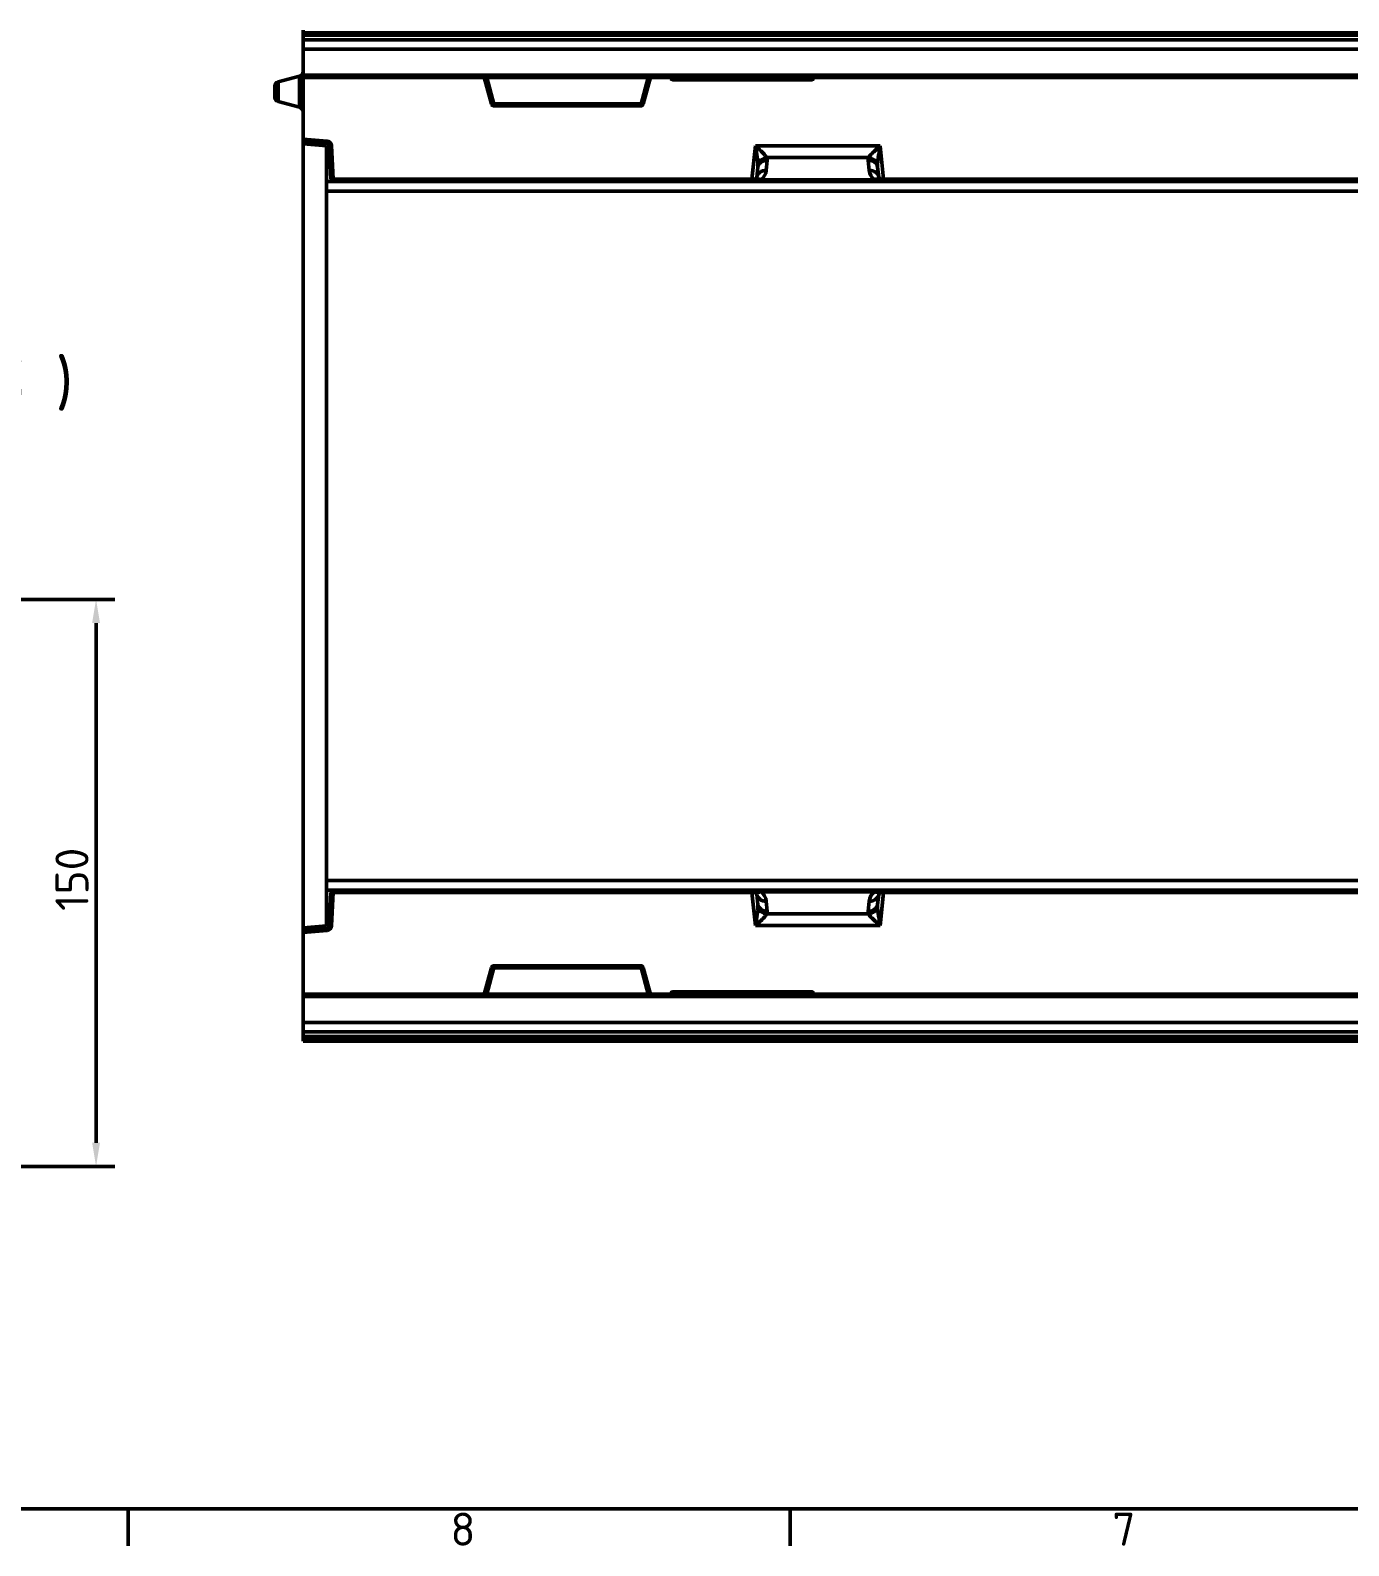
# Model space of a CAD drawing. Header units: millimetres. Extents: x 0 to 2219, y -32 to 1188.
# Drawn here: x 539.9 to 819.1, y 32.2 to 353 of the extents above; entities that cross this region are included whole.
import ezdxf

# ---------------------------------------------------------------- set-up
doc = ezdxf.new("R2010")
doc.units = ezdxf.units.MM
doc.header["$LTSCALE"] = 2
doc.layers.get('0').update_dxf_attribs({"lineweight": 50})
doc.layers.get('Defpoints').update_dxf_attribs({"lineweight": 50})
for name, color, linetype, lineweight in [('Bemaßung (ISO)', 7, 'Continuous', 50), ('Rahmen (ISO)', 7, 'Continuous', 50), ('Sichtbar (ISO)', 7, 'Continuous', 50), ('Sichtbar schmal (ISO)', 7, 'Continuous', 50), ('Symbol (ISO)', 7, 'Continuous', 50)]:
    doc.layers.add(name, color=color, linetype=linetype, lineweight=lineweight)
doc.styles.add('Notiztext (DIN)', font='isocpeur.ttf')
doc.styles.add('TXT 3_5', font='isocpeur.ttf')
doc.styles.add('TXT 5_0', font='isocpeur.ttf')
doc.dimstyles.new('Anrin Standard (DIN)', dxfattribs={"dimscale": 2, "dimtxt": 3.5, "dimasz": 2.5, "dimexe": 2, "dimexo": 0, "dimgap": 0.8, "dimtad": 1, "dimrnd": 1e-08, "dimtxsty": 'TXT 3_5', "dimcen": 0.09, "dimdle": 10, "dimclrd": 256, "dimclre": 256, "dimclrt": 256, "dimadec": 0, "dimazin": 2, "dimtfac": 0.714286, "dimtmove": 0, "dimatfit": 3, "dimfxl": 1, "dimtolj": 1, "dimlwd": -1, "dimlwe": -1, "dimarcsym": 0})

# ---------------------------------------------------------------- blocks, each defined once
blk = doc.blocks.new('Ränder Standardrahmen')
at = {"layer": 'Rahmen (ISO)'}
for p, q in [((280.33, 20), (280.33, 16.1)), ((350.42, 20), (350.42, 16.1))]:
    blk.add_line(p, q, dxfattribs=at)
at = {"layer": 'Rahmen (ISO)', "flags": 128}
blk.add_lwpolyline([(20, 20), (20, 574), (821, 574), (821, 20), (20, 20)], dxfattribs=at)
at = {"layer": 'Rahmen (ISO)', "char_height": 3.5, "attachment_point": 7, "style": 'Notiztext (DIN)'}
for s, insert in [('8', (314.45, 16.1)), ('7', (384.53, 16.1))]:
    blk.add_mtext(s, dxfattribs=dict(at, insert=insert))
blk = doc.blocks.new('*D41')
at = {"layer": 'Bemaßung (ISO)', "transparency": 16777216}
for p, q in [((508.81, 232.5), (557.85, 232.5)), ((553.85, 227.5), (553.85, 117.5)), ((508.81, 112.5), (557.85, 112.5))]:
    blk.add_line(p, q, dxfattribs=at)
for points in [[(553.01, 227.5), (554.68, 227.5), (553.85, 232.5)], [(553.01, 117.5), (554.68, 117.5), (553.85, 112.5)]]:
    blk.add_solid(points, dxfattribs=at)
at = {"layer": 'Defpoints', "color": 0, "transparency": 16777216}
for p in [(508.81, 232.5), (508.81, 112.5), (553.85, 112.5)]:
    blk.add_point(p, dxfattribs=at)
at = {"layer": 'Bemaßung (ISO)', "transparency": 16777216, "insert": (545.25, 166.55), "char_height": 7, "attachment_point": 1, "rotation": 90, "style": 'TXT 3_5'}
blk.add_mtext('\\A1;150', dxfattribs=at)

msp = doc.modelspace()

# ---------------------------------------------------------------- linework, layer by layer
at = {"layer": 'Sichtbar (ISO)'}
for p, q in [((597.6788, 352.4723), (597.6788, 352.9723)), ((597.6788, 352.4723), (597.6788, 351.9723)), ((597.6788, 351.9723), (597.6788, 350.9723)), ((597.6788, 350.9467), (597.6788, 350.9723)), ((1097.6788, 350.9723), (597.6788, 350.9723)), ((597.6788, 350.9467), (597.6788, 348.9723)), ((1097.6788, 348.9723), (597.6788, 348.9723)), ((597.6788, 348.9723), (597.6788, 343.4723)), ((596.9376, 343.2737), (592.42, 342.0632)), ((597.6788, 342.9723), (597.6788, 343.4723)), ((591.6788, 338.8473), (591.6788, 341.0973)), ((597.6788, 342.9723), (636.4158, 342.9723)), ((597.6788, 342.9723), (597.6788, 329.9554)), ((637.624, 337.3394), (636.07, 342.9723)), ((636.5765, 342.9729), (670.7812, 342.9729)), ((671.2877, 342.9723), (669.7337, 337.3394)), ((670.9418, 342.9723), (675.8289, 342.9723)), ((675.5448, 342.9723), (675.5795, 342.8429)), ((675.8289, 342.9723), (705.5288, 342.9723)), ((705.4192, 342.9597), (675.9384, 342.9597)), ((676.0625, 342.4723), (705.2952, 342.4723)), ((705.5288, 342.9723), (830.4158, 342.9723)), ((705.7781, 342.8429), (705.8128, 342.9723)), ((596.9376, 336.6709), (592.42, 337.8814)), ((638.106, 336.9723), (669.2517, 336.9723)), ((597.6788, 329.4535), (597.6788, 329.9554)), ((597.6788, 329.4535), (602.7458, 329.0102)), ((597.6788, 329.4535), (597.6788, 328.9723)), ((597.6788, 328.9723), (602.6788, 328.5349)), ((597.6788, 162.9723), (597.6788, 328.9723)), ((602.6788, 328.5349), (602.6788, 320.9723)), ((603.2016, 328.5383), (603.5732, 321.4462)), ((693.7729, 321.8678), (693.9961, 323.9914)), ((719.3615, 323.9914), (719.5847, 321.8678)), ((604.0726, 320.9723), (602.6788, 320.9723)), ((602.6788, 320.9723), (602.6788, 318.9346)), ((604.0726, 320.9723), (692.7259, 320.9723)), ((692.7784, 320.9723), (692.7259, 320.9723)), ((692.7784, 320.9723), (720.5792, 320.9723)), ((720.6318, 320.9723), (720.5792, 320.9723)), ((720.6318, 320.9723), (974.7259, 320.9723)), ((602.6788, 318.9346), (602.6788, 173.0101)), ((602.6788, 173.0101), (602.6788, 170.9723)), ((604.0726, 170.9723), (602.6788, 170.9723)), ((602.6788, 170.9723), (602.6788, 163.4098)), ((603.5732, 170.4985), (603.2016, 163.4064)), ((692.7259, 170.9723), (604.0726, 170.9723)), ((692.7259, 170.9723), (692.7784, 170.9723)), ((720.5792, 170.9723), (692.7784, 170.9723)), ((693.9961, 167.9533), (693.7729, 170.0769)), ((719.5847, 170.0769), (719.3615, 167.9533)), ((720.5792, 170.9723), (720.6318, 170.9723)), ((974.7259, 170.9723), (720.6318, 170.9723)), ((602.6788, 163.4098), (597.6788, 162.9723)), ((597.6788, 162.9723), (597.6788, 162.4911)), ((602.7458, 162.9344), (597.6788, 162.4911)), ((597.6788, 161.9892), (597.6788, 162.4911)), ((597.6788, 161.9892), (597.6788, 148.9723)), ((636.07, 148.9723), (637.624, 154.6053)), ((669.2517, 154.9723), (638.106, 154.9723)), ((669.7337, 154.6053), (671.2877, 148.9723)), ((597.6788, 148.4723), (597.6788, 148.9723)), ((636.4158, 148.9723), (597.6788, 148.9723)), ((597.6788, 148.4723), (597.6788, 142.9723)), ((670.7812, 148.9717), (636.5765, 148.9717)), ((675.8289, 148.9723), (670.9418, 148.9723)), ((675.5795, 149.1017), (675.5448, 148.9723)), ((705.5288, 148.9723), (675.8289, 148.9723)), ((675.9384, 148.9849), (705.4192, 148.9849)), ((705.2952, 149.4723), (676.0625, 149.4723)), ((830.4158, 148.9723), (705.5288, 148.9723)), ((705.8128, 148.9723), (705.7781, 149.1017)), ((597.6788, 142.9723), (597.6788, 140.998)), ((597.6788, 142.9723), (1097.6788, 142.9723)), ((597.6788, 140.9723), (597.6788, 140.998)), ((597.6788, 140.9723), (1097.6788, 140.9723)), ((597.6788, 140.9723), (597.6788, 139.9723)), ((597.6788, 139.9723), (597.6788, 139.4723)), ((597.6788, 138.9723), (597.6788, 139.4723)), ((597.6788, 138.9723), (1097.6788, 138.9723))]:
    msp.add_line(p, q, dxfattribs=at)
for centre, radius, start, end in [((596.6788, 344.2397), 1, 285, 0), ((592.6788, 341.0973), 1, 105, 180), ((676.0625, 342.9723), 0.5, 195, 270), ((705.2952, 342.9723), 0.5, 270, 345), ((592.6788, 338.8473), 1, 180, 255), ((638.106, 337.4723), 0.5, 195.422768, 270), ((669.2517, 337.4723), 0.5, 270, 344.577232), ((596.6788, 335.705), 1, 0, 75), ((602.7023, 328.5121), 0.5, 3, 85), ((604.0726, 321.4723), 0.5, 183, 270), ((692.7784, 321.9723), 1, 270, 354), ((720.5792, 321.9723), 1, 186, 270), ((604.0726, 170.4723), 0.5, 90, 177), ((692.7784, 169.9723), 1, 6, 90), ((720.5792, 169.9723), 1, 90, 174), ((602.7023, 163.4325), 0.5, 275, 357), ((638.106, 154.4723), 0.5, 90, 164.577232), ((669.2517, 154.4723), 0.5, 15.422768, 90), ((676.0625, 148.9723), 0.5, 90, 165), ((705.2952, 148.9723), 0.5, 15, 90)]:
    msp.add_arc(centre, radius, start, end, dxfattribs=at)
for centre, major_axis, start_param, end_param in [((675.925, 343.4854), (0.1365, -0.5096), 5.81492271, 6.0344777), ((705.4326, 343.4854), (-0.1365, -0.5096), 0.24870761, 0.4682626), ((675.925, 148.4592), (0.1365, 0.5096), 0.24870761, 0.4682626), ((705.4326, 148.4592), (-0.1365, 0.5096), 5.81492271, 6.0344777)]:
    msp.add_ellipse(centre, major_axis=major_axis, ratio=0.94781297, start_param=start_param, end_param=end_param, dxfattribs=at)
for points in [[(636.4158, 342.9723), (636.4686, 342.9723), (636.5238, 342.9729), (636.5765, 342.9729)], [(670.7812, 342.9729), (670.8339, 342.9729), (670.8889, 342.9722), (670.9418, 342.9723)], [(636.5765, 148.9717), (636.5238, 148.9717), (636.4687, 148.9725), (636.4158, 148.9723)], [(670.9418, 148.9723), (670.889, 148.9723), (670.8339, 148.9717), (670.7812, 148.9717)]]:
    msp.add_open_spline(points, degree=3, dxfattribs=at)
at = {"layer": 'Sichtbar schmal (ISO)'}
for p, q in [((597.6788, 352.4723), (1097.6788, 352.4723)), ((1097.6788, 351.9723), (597.6788, 351.9723)), ((597.6788, 350.9467), (1097.6788, 350.9467)), ((596.9376, 336.6709), (596.9376, 343.2737)), ((1097.6788, 343.4723), (597.6788, 343.4723)), ((592.42, 342.0632), (592.42, 337.8814)), ((638.106, 337.4287), (636.5765, 342.9729)), ((670.7812, 342.9729), (669.2517, 337.4287)), ((676.0625, 342.4968), (675.9384, 342.9597)), ((676.0625, 342.4968), (676.0625, 342.4723)), ((705.2952, 342.4968), (676.0625, 342.4968)), ((705.4192, 342.9597), (705.2952, 342.4968)), ((705.2952, 342.4723), (705.2952, 342.4968)), ((638.106, 337.4287), (638.106, 336.9723)), ((669.2517, 337.4287), (638.106, 337.4287)), ((669.2517, 336.9723), (669.2517, 337.4287)), ((602.7894, 329.5083), (597.6788, 329.9554)), ((602.7894, 329.5083), (602.7458, 329.0102)), ((603.2016, 328.5383), (603.7009, 328.5644)), ((604.0726, 321.4723), (603.7009, 328.5644)), ((693.463, 328.4858), (692.7259, 321.4723)), ((693.463, 328.4858), (719.8946, 328.4858)), ((720.6318, 321.4723), (719.8946, 328.4858)), ((695.762, 323.297), (695.9852, 325.4206)), ((695.9201, 326.0283), (717.4376, 326.0283)), ((717.3725, 325.4206), (717.5957, 323.297)), ((604.0726, 321.4723), (603.5732, 321.4462)), ((692.7259, 321.4723), (604.0726, 321.4723)), ((604.0726, 321.4723), (604.0726, 320.9723)), ((692.7259, 320.9723), (692.7259, 321.4723)), ((692.7259, 321.4723), (692.8304, 321.4669)), ((718.6255, 321.334), (694.7321, 321.334)), ((720.5272, 321.4669), (720.6318, 321.4723)), ((974.7259, 321.4723), (720.6318, 321.4723)), ((720.6318, 320.9723), (720.6318, 321.4723)), ((1592.6788, 318.9346), (602.6788, 318.9346)), ((1592.6788, 173.0101), (602.6788, 173.0101)), ((603.5732, 170.4985), (604.0726, 170.4723)), ((603.7009, 163.3802), (604.0726, 170.4723)), ((604.0726, 170.9723), (604.0726, 170.4723)), ((604.0726, 170.4723), (692.7259, 170.4723)), ((692.7259, 170.9723), (692.7259, 170.4723)), ((692.8304, 170.4778), (692.7259, 170.4723)), ((692.7259, 170.4723), (693.463, 163.4589)), ((718.6255, 170.6106), (694.7321, 170.6106)), ((719.8946, 163.4589), (720.6318, 170.4723)), ((720.6318, 170.4723), (720.5272, 170.4778)), ((720.6318, 170.9723), (720.6318, 170.4723)), ((720.6318, 170.4723), (974.7259, 170.4723)), ((695.9852, 166.524), (695.762, 168.6476)), ((717.5957, 168.6476), (717.3725, 166.524)), ((695.9201, 165.9163), (717.4376, 165.9163)), ((597.6788, 161.9892), (602.7894, 162.4363)), ((602.7458, 162.9344), (602.7894, 162.4363)), ((603.7009, 163.3802), (603.2016, 163.4064)), ((719.8946, 163.4589), (693.463, 163.4589)), ((636.5765, 148.9717), (638.106, 154.5159)), ((638.106, 154.9723), (638.106, 154.5159)), ((638.106, 154.5159), (669.2517, 154.5159)), ((669.2517, 154.5159), (669.2517, 154.9723)), ((669.2517, 154.5159), (670.7812, 148.9717)), ((597.6788, 148.4723), (1097.6788, 148.4723)), ((675.9384, 148.9849), (676.0625, 149.4479)), ((676.0625, 149.4723), (676.0625, 149.4479)), ((676.0625, 149.4479), (705.2952, 149.4479)), ((705.2952, 149.4479), (705.2952, 149.4723)), ((705.2952, 149.4479), (705.4192, 148.9849)), ((1097.6788, 140.998), (597.6788, 140.998)), ((597.6788, 139.9723), (1097.6788, 139.9723)), ((1097.6788, 139.4723), (597.6788, 139.4723))]:
    msp.add_line(p, q, dxfattribs=at)
for centre, radius, start, end in [((602.7023, 328.5121), 1, 3, 85), ((692.7784, 323.6106), 3, 310.635373, 354), ((720.5792, 323.6106), 3, 186, 229.364627), ((692.7784, 168.334), 3, 6, 49.364627), ((720.5792, 168.334), 3, 130.635373, 174), ((602.7023, 163.4325), 1, 275, 357)]:
    msp.add_arc(centre, radius, start, end, dxfattribs=at)
for centre, major_axis, ratio, start_param, end_param in [((676.0625, 342.9723), (-0.483, -0.1294), 0.94781297, 0, 1.32208872), ((705.2952, 342.9723), (0.483, -0.1294), 0.94781297, 4.96109659, 6.28318531), ((638.106, 337.4723), (-0.482, -0.133), 0.08403982, 0, 1.54761612), ((669.2517, 337.4723), (0.482, -0.133), 0.08403982, 4.73556919, 6.28318531), ((695.9852, 323.7823), (-1.989, 0.2091), 0.81766756, 4.79811866, 6.28318531), ((692.9687, 323.7823), (0.4095, 2.1026), 0.46032439, 4.90100243, 5.19449171), ((695.9201, 324.39), (1.8999, 0.6248), 0.80495509, 1.3119969, 2.6322857), ((692.9687, 325.4206), (-3.0179, -0.2928), 0.68927105, 3.00176111, 3.29525039), ((720.389, 325.4206), (-3.0179, 0.2928), 0.68927105, 6.12952757, 6.42301685), ((717.3725, 323.7823), (1.989, 0.2091), 0.81766756, 0, 1.48506665), ((717.4376, 324.39), (1.8999, -0.6248), 0.80495509, 0.50930695, 1.82959576), ((720.389, 323.7823), (-0.4095, 2.1026), 0.46032439, 1.08869359, 1.38218288), ((692.7784, 321.4723), (0, -0.5), 0.10396205, 0, 1.55986991), ((692.7784, 321.9723), (-0.9945, 0.1045), 0.5, 1.67551608, 3.14159265), ((694.7321, 319.6957), (-1.3025, 1.5177), 0.68104059, 5.38321013, 6.28318531), ((695.762, 321.6587), (-1.989, 0.2091), 0.81766756, 4.79811866, 6.28318531), ((717.5957, 321.6587), (1.989, 0.2091), 0.81766756, 0, 1.48506665), ((718.6255, 319.6957), (1.3025, 1.5177), 0.68104059, 0, 0.89997518), ((720.5792, 321.9723), (-0.9945, -0.1045), 0.5, 0, 1.46607657), ((720.5792, 321.4723), (0, -0.5), 0.10396205, 4.7233154, 6.28318531), ((692.7784, 170.4723), (0, 0.5), 0.10396205, 4.7233154, 6.28318531), ((692.7784, 169.9723), (0.9945, 0.1045), 0.5, 0, 1.46607657), ((694.7321, 172.2489), (-1.3025, -1.5177), 0.68104059, 0, 0.89997518), ((695.762, 170.2859), (-1.989, -0.2091), 0.81766756, 0, 1.48506665), ((717.5957, 170.2859), (1.989, -0.2091), 0.81766756, 4.79811866, 6.28318531), ((718.6255, 172.2489), (1.3025, -1.5177), 0.68104059, 5.38321013, 6.28318531), ((720.5792, 169.9723), (0.9945, -0.1045), 0.5, 1.67551608, 3.14159265), ((720.5792, 170.4723), (0, 0.5), 0.10396205, 0, 1.55986991), ((695.9852, 168.1623), (-1.989, -0.2091), 0.81766756, 0, 1.48506665), ((692.9687, 168.1623), (0.4095, -2.1026), 0.46032439, 1.08869359, 1.38218288), ((695.9201, 167.5546), (-1.8999, 0.6248), 0.80495509, 0.50930695, 1.82959576), ((717.3725, 168.1623), (1.989, -0.2091), 0.81766756, 4.79811866, 6.28318531), ((717.4376, 167.5546), (-1.8999, -0.6248), 0.80495509, 1.3119969, 2.6322857), ((720.389, 168.1623), (-0.4095, -2.1026), 0.46032439, 4.90100243, 5.19449171), ((692.9687, 166.524), (3.0179, -0.2928), 0.68927105, 6.12952757, 6.42301685), ((720.389, 166.524), (3.0179, 0.2928), 0.68927105, 3.00176111, 3.29525039), ((638.106, 154.4723), (-0.482, 0.133), 0.08403982, 4.73556919, 6.28318531), ((669.2517, 154.4723), (0.482, 0.133), 0.08403982, 0, 1.54761612), ((676.0625, 148.9723), (-0.483, 0.1294), 0.94781297, 4.96109659, 6.28318531), ((705.2952, 148.9723), (0.483, 0.1294), 0.94781297, 0, 1.32208872)]:
    msp.add_ellipse(centre, major_axis=major_axis, ratio=ratio, start_param=start_param, end_param=end_param, dxfattribs=at)
for points, knots in [([(695.9201, 326.0283), (695.8824, 326.097), (695.8336, 326.1699), (695.6208, 326.4526), (695.4041, 326.6844), (695.158, 326.9287), (694.9542, 327.1311), (694.7284, 327.3434), (694.1651, 327.8607), (693.8124, 328.1747), (693.463, 328.4858)], [0.099626455, 0.099626455, 0.099626455, 0.099626455, 0.160106652, 0.160106652, 0.320213303, 0.320213303, 0.320213303, 0.452842485, 0.452842485, 0.640426606, 0.640426606, 0.640426606, 0.640426606]), ([(693.463, 328.4858), (693.5461, 327.9952), (693.63, 327.5002), (693.7621, 326.6833), (693.8145, 326.3478), (693.8605, 326.0271), (693.9161, 325.6399), (693.9631, 325.2713), (694.003, 324.8184), (694.0112, 324.701), (694.0161, 324.5901)], [-0.640426606, -0.640426606, -0.640426606, -0.640426606, -0.452842485, -0.452842485, -0.320213303, -0.320213303, -0.320213303, -0.160106652, -0.160106652, -0.099626455, -0.099626455, -0.099626455, -0.099626455]), ([(719.8946, 328.4858), (719.5452, 328.1747), (719.1925, 327.8607), (718.6292, 327.3434), (718.4034, 327.1311), (718.1996, 326.9287), (717.9536, 326.6844), (717.7368, 326.4526), (717.524, 326.1699), (717.4752, 326.097), (717.4376, 326.0283)], [-0.001001563, -0.001001563, -0.001001563, -0.001001563, 0.186582298, 0.186582298, 0.319211739, 0.319211739, 0.319211739, 0.47931839, 0.47931839, 0.539798586, 0.539798586, 0.539798586, 0.539798586]), ([(719.3416, 324.5901), (719.3464, 324.701), (719.3547, 324.8184), (719.3945, 325.2713), (719.4415, 325.6399), (719.4971, 326.0271), (719.5432, 326.3478), (719.5956, 326.6833), (719.7277, 327.5002), (719.8116, 327.9952), (719.8946, 328.4858)], [-0.539798586, -0.539798586, -0.539798586, -0.539798586, -0.47931839, -0.47931839, -0.319211739, -0.319211739, -0.319211739, -0.186582298, -0.186582298, 0.001001563, 0.001001563, 0.001001563, 0.001001563]), ([(692.7784, 320.9723), (692.9488, 320.9723), (693.1197, 320.9796), (693.4588, 321.0089), (693.627, 321.0309), (693.7918, 321.0605), (693.9566, 321.0901), (694.1193, 321.1274), (694.4348, 321.2184), (694.5875, 321.272), (694.7321, 321.334)], [-0.000976488, -0.000976488, -0.000976488, -0.000976488, 0.077087947, 0.077087947, 0.155152382, 0.155152382, 0.155152382, 0.233216817, 0.233216817, 0.311281252, 0.311281252, 0.311281252, 0.311281252]), ([(718.6255, 321.334), (718.91, 321.2119), (719.2259, 321.1226), (719.8846, 321.0023), (720.233, 320.9723), (720.5792, 320.9723)], [-0.311240931, -0.311240931, -0.311240931, -0.311240931, -0.157644282, -0.157644282, 0.001013245, 0.001013245, 0.001013245, 0.001013245]), ([(694.7321, 170.6106), (694.4457, 170.7335), (694.1275, 170.8233), (693.4688, 170.9427), (693.1224, 170.9723), (692.7784, 170.9723)], [0, 0, 0, 0, 0.154630417, 0.154630417, 0.312257739, 0.312257739, 0.312257739, 0.312257739]), ([(720.5792, 170.9723), (720.4089, 170.9723), (720.238, 170.9651), (719.8989, 170.9358), (719.7307, 170.9137), (719.5659, 170.8842), (719.4011, 170.8546), (719.2383, 170.8172), (718.9228, 170.7263), (718.7701, 170.6727), (718.6255, 170.6106)], [-0.312254175, -0.312254175, -0.312254175, -0.312254175, -0.234190631, -0.234190631, -0.156127088, -0.156127088, -0.156127088, -0.078063544, -0.078063544, 0, 0, 0, 0]), ([(694.0161, 167.3545), (694.0112, 167.2437), (694.003, 167.1263), (693.9631, 166.6733), (693.9161, 166.3047), (693.8605, 165.9176), (693.8145, 165.5969), (693.7621, 165.2613), (693.63, 164.4445), (693.5461, 163.9494), (693.463, 163.4589)], [-0.539798556, -0.539798556, -0.539798556, -0.539798556, -0.47931836, -0.47931836, -0.319211708, -0.319211708, -0.319211708, -0.186582526, -0.186582526, 0.001001595, 0.001001595, 0.001001595, 0.001001595]), ([(719.8946, 163.4589), (719.8116, 163.9494), (719.7277, 164.4445), (719.5956, 165.2613), (719.5432, 165.5969), (719.4971, 165.9176), (719.4415, 166.3047), (719.3945, 166.6733), (719.3547, 167.1263), (719.3464, 167.2437), (719.3416, 167.3545)], [-0.640426605, -0.640426605, -0.640426605, -0.640426605, -0.452842743, -0.452842743, -0.320213302, -0.320213302, -0.320213302, -0.160106651, -0.160106651, -0.099626456, -0.099626456, -0.099626456, -0.099626456]), ([(693.463, 163.4589), (693.8124, 163.77), (694.1651, 164.084), (694.7284, 164.6013), (694.9542, 164.8136), (695.158, 165.0159), (695.4041, 165.2602), (695.6208, 165.4921), (695.8336, 165.7747), (695.8824, 165.8477), (695.9201, 165.9163)], [-0.001001595, -0.001001595, -0.001001595, -0.001001595, 0.186582526, 0.186582526, 0.319211708, 0.319211708, 0.319211708, 0.47931836, 0.47931836, 0.539798556, 0.539798556, 0.539798556, 0.539798556]), ([(717.4376, 165.9163), (717.4752, 165.8477), (717.524, 165.7747), (717.7368, 165.4921), (717.9536, 165.2602), (718.1996, 165.0159), (718.4034, 164.8136), (718.6292, 164.6013), (719.1925, 164.084), (719.5452, 163.77), (719.8946, 163.4589)], [0.099626456, 0.099626456, 0.099626456, 0.099626456, 0.160106651, 0.160106651, 0.320213302, 0.320213302, 0.320213302, 0.452842743, 0.452842743, 0.640426605, 0.640426605, 0.640426605, 0.640426605])]:
    msp.add_open_spline(points, degree=3, knots=knots, dxfattribs=at)

# ---------------------------------------------------------------- block references
at = {"xscale": 2, "yscale": 2, "zscale": 2}
msp.add_blockref('Ränder Standardrahmen', (0, 0), dxfattribs=at)

# ---------------------------------------------------------------- texts
at = {"layer": 'Symbol (ISO)', "insert": (474.9585, 271.1015), "char_height": 10, "attachment_point": 7, "style": 'TXT 5_0'}
msp.add_mtext('A ( 1 : 2,5 )', dxfattribs=at)

# ---------------------------------------------------------------- dimensions: what is measured, and where the dimension line sits
at = {"layer": 'Bemaßung (ISO)'}
dim = msp.add_linear_dim(base=(553.848, 112.5015), p1=(508.8091, 232.5015), p2=(508.8091, 112.5015), angle=90, dimstyle='Anrin Standard (DIN)', override={"dimgap": 0.8, "dimdec": 2, "dimlfac": 1.25, "dimtol": 0, "dimlim": 0, "dimtp": 0, "dimtm": 0, "dimtdec": 2, "dimtofl": 0, "dimatfit": 1}, dxfattribs=at)
dim.commit()
dim.dimension.update_dxf_attribs({"geometry": '*D41', "text_midpoint": (553.848, 172.5015), "dimtype": 160})

doc.saveas('drawing.dxf')
